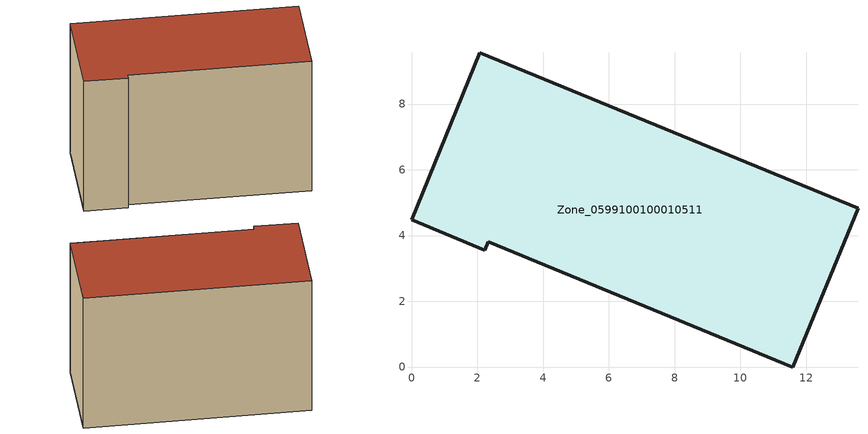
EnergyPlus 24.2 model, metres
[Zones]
Zone_0599100100010511
 floor ground (C_G): 2.08,9.55 13.58,4.83 11.6,0 2.33,3.81 2.22,3.56 0,4.49 z0
 wall outside (C_F): 13.58,4.83 2.08,9.55 0,4.49 2.22,3.56 2.33,3.81 11.6,0 13.58,4.83 z0:8.55
 roof outside (C_R): 2.08,9.55 0,4.49 2.22,3.56 2.33,3.81 11.6,0 13.58,4.83 z8.55
[BUILDING]
Pand.0599100100010511: North Axis=0; Terrain=City; Loads Convergence Tolerance Value=0.04; Temperature Convergence Tolerance Value=0.4; Solar Distribution=FullExterior; Maximum Number of Warmup Days=25; Minimum Number of Warmup Days=1
[Site:Location]
Rotterdam.The.Hague.AP_ZH_NLD Design_Conditions: Latitude=51.96; Longitude=4.45; Time Zone=1; Elevation=-4.5
[SITE:GROUNDTEMPERATURE:BUILDINGSURFACE]
18, 18, 18, 18, 18, 18, 18, 18, 18, 18, 18, 18
[MATERIAL] Thermal Absorptance=0.9; Solar Absorptance=0.7; Visible Absorptance=0.7
Name | Roughness | Thickness | Conductivity | Density | Specific Heat
G.TI.2015-2018 | MediumSmooth | 0.15 | 0.0428571 | 540 | 1210
F.TI.2015-2018 | Rough | 0.3 | 0.0666667 | 1920 | 840
R.TI.2015-2018 | MediumRough | 0.2 | 0.0333333 | 1500 | 1000
[CONSTRUCTION]
C_G: G.TI.2015-2018
C_F: F.TI.2015-2018
C_R: R.TI.2015-2018
[ZONE]
Zone_0599100100010511: Type=1; Multiplier=1; Ceiling Height=Autocalculate; Volume=Autocalculate; Floor Area=autocalculate; Part of Total Floor Area=Yes
[ZONEINFILTRATION:DESIGNFLOWRATE]
Infil_Zone_0599100100010511: Zone or ZoneList or Space or SpaceList=Zone_0599100100010511; Schedule=AlwaysOn; Design Flow Rate Calculation Method=Flow/Area; Flow Rate per Floor Area=0.0015; Constant Term Coefficient=1; Temperature Term Coefficient=0; Velocity Term Coefficient=0; Velocity Squared Term Coefficient=0
[HVACTEMPLATE:ZONE:IDEALLOADSAIRSYSTEM]
Zone_0599100100010511: Maximum Heating Supply Air Temperature=50; Minimum Cooling Supply Air Temperature=13; Maximum Heating Supply Air Humidity Ratio=0.0156; Minimum Cooling Supply Air Humidity Ratio=0.0077; Heating Limit=NoLimit; Cooling Limit=NoLimit; Dehumidification Control Type=ConstantSensibleHeatRatio; Cooling Sensible Heat Ratio=0.7; Dehumidification Setpoint=60; Humidification Control Type=None; Humidification Setpoint=30; Outdoor Air Method=None; Outdoor Air Flow Rate per Person=0.00944; Outdoor Air Flow Rate per Zone Floor Area=0; Outdoor Air Flow Rate per Zone=0; Demand Controlled Ventilation Type=None; Outdoor Air Economizer Type=NoEconomizer; Heat Recovery Type=None; Sensible Heat Recovery Effectiveness=0.7; Latent Heat Recovery Effectiveness=0.65
[ZONECONTROL:THERMOSTAT]
ThermostatControl_Zone_0599100100010511: Zone or ZoneList=Zone_0599100100010511; Control Type Schedule=DualSetpointControlType; Control 1=Thermostat_Zone_0599100100010511; Temperature Difference Between Cutout And Setpoint=0
[THERMOSTATSETPOINT:DUALSETPOINT]
Thermostat_Zone_0599100100010511: Heating Setpoint Temperature Schedule=HeatingSetpoint_Zone_0599100100010511; Cooling Setpoint Temperature Schedule=CoolingSetpoint_Zone_0599100100010511
[SCHEDULE:COMPACT]
HeatingSetpoint_Zone_0599100100010511: Through: 12/31, For: AllDays, Until: 24:00, 21
CoolingSetpoint_Zone_0599100100010511: Through: 12/31, For: AllDays, Until: 24:00, 24
DualSetpointControlType: Through: 12/31, For: AllDays, Until: 24:00, 4
AlwaysOn: Through: 12/31, For: AllDays, Until: 24:00, 1
